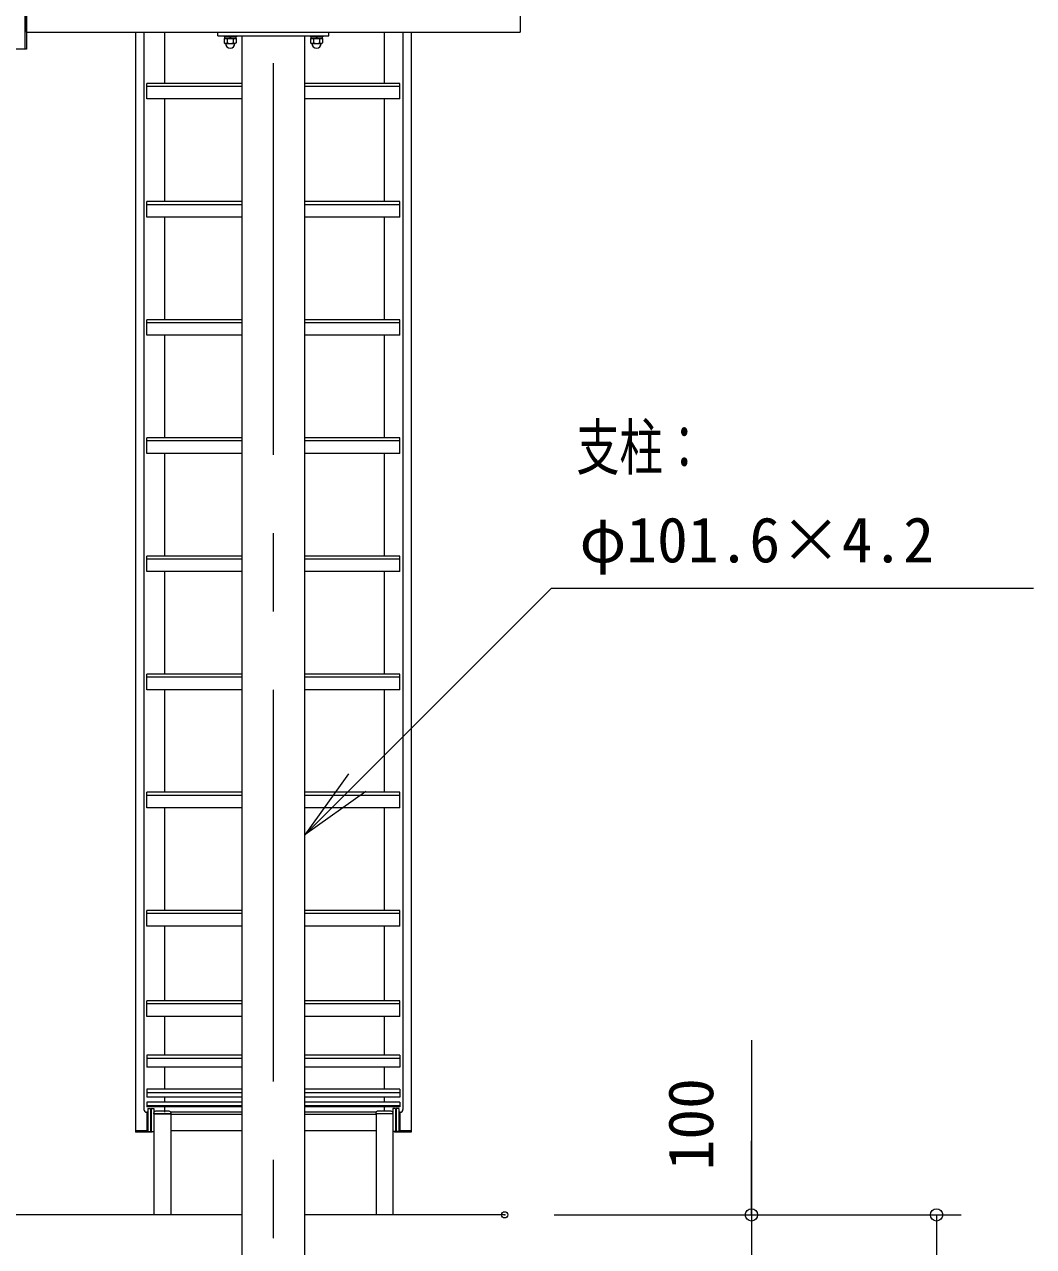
# Model space of a CAD drawing. Units: millimetres at full size, sheet at 1:20; details may follow other scales. Extents: x 10 to 16810, y -17 to 11897.
# Drawn here: x 9465 to 11101, y 3545 to 5527 of the extents above; entities that cross this region are included whole.
import ezdxf
from ezdxf.enums import TextEntityAlignment as Align

# ---------------------------------------------------------------- set-up
doc = ezdxf.new("R2010")
doc.units = ezdxf.units.MM
doc.header["$LTSCALE"] = 20
doc.header["$PDMODE"] = 32
doc.header["$PDSIZE"] = 10
doc.linetypes.add('USER1', pattern=[50.8, 31.75, -6.35, 6.35, -6.35])
doc.linetypes.add('USER2', pattern=[19.05, 12.7, -6.35])
doc.layers.add('LY_5', color=2, linetype='Continuous', lineweight=18)
doc.layers.add('LY_6', color=7, linetype='Continuous', lineweight=0)
doc.styles.add('ＭＳ ゴシック', font='')
doc.styles.get('ＭＳ ゴシック').set_extended_font_data('MS Gothic')

# ---------------------------------------------------------------- blocks, each defined once
blk = doc.blocks.new('-011-_DOTBLANK')
at = {"color": 7, "linetype": 'Continuous', "lineweight": 0}
blk.add_line((-0.5, 0), (-1, 0), dxfattribs=at)
blk.add_circle((0, 0), 0.5, dxfattribs=at)
blk = doc.blocks.new('-003-_U3')
at = {"color": 7, "linetype": 'Continuous', "lineweight": 0}
for p, q in [((-1, 0.1667), (0, 0)), ((0, 0), (-1, 0)), ((-1, -0.1667), (0, 0))]:
    blk.add_line(p, q, dxfattribs=at)

msp = doc.modelspace()

# ---------------------------------------------------------------- linework, layer by layer
at = {"layer": 'LY_5', "color": 7, "linetype": 'USER1', "lineweight": 0}
msp.add_line((9868.31, 2796.7), (9868.31, 6716.7), dxfattribs=at)
at = {"layer": 'LY_5', "color": 7, "linetype": 'USER2', "lineweight": 0}
msp.add_line((9465.11, 5566.7), (9465.11, 5486.7), dxfattribs=at)
at = {"layer": 'LY_5', "color": 7, "lineweight": 0}
for p, q in [((9468.31, 5566.7), (9468.31, 5486.7)), ((9468.31, 5514.4), (9468.31, 5559.4)), ((10268.31, 5559.4), (10268.31, 5514.4)), ((9468.31, 5514.4), (10268.31, 5514.4)), ((9644.71, 5514.4), (9644.71, 3732.9)), ((9658.31, 5514.4), (9658.31, 3767.5)), ((9817.51, 2996.7), (9817.51, 5508.4)), ((9919.11, 2996.7), (9919.11, 5508.4)), ((10078.31, 5514.4), (10078.31, 3767.5)), ((10091.91, 5514.4), (10091.91, 3732.9)), ((9468.31, 5486.7), (9423.31, 5486.7)), ((9674.71, 3760.19), (9701.91, 3760.19)), ((9817.51, 3762.9), (9701.83, 3762.9)), ((10034.8, 3762.9), (9919.11, 3762.9)), ((10061.91, 3760.19), (10034.71, 3760.19)), ((10073.71, 3762.9), (10071.91, 3762.9)), ((9817.51, 3732.9), (9701.91, 3732.9)), ((10034.71, 3732.9), (9919.11, 3732.9)), ((9817.51, 3596.7), (8501.31, 3596.7)), ((10243.31, 3596.7), (9919.11, 3596.7))]:
    msp.add_line(p, q, dxfattribs=at)
at = {"layer": 'LY_5'}
for p, q in [((9691.51, 5514.4), (9691.51, 5431.15)), ((9778.31, 5514.4), (9958.31, 5514.4)), ((9778.31, 5508.4), (9778.31, 5514.4)), ((9778.31, 5508.4), (9958.31, 5508.4)), ((9788.31, 5508.43), (9808.31, 5508.43)), ((9788.31, 5508.43), (9788.31, 5506.43)), ((9808.31, 5508.43), (9808.31, 5506.43)), ((9817.51, 5508.4), (9919.11, 5508.4)), ((9928.31, 5508.43), (9948.31, 5508.43)), ((9928.31, 5508.43), (9928.31, 5506.43)), ((9948.31, 5508.43), (9948.31, 5506.43)), ((9958.31, 5508.4), (9958.31, 5514.4)), ((10047.86, 5514.4), (10047.86, 5431.15)), ((9788.31, 5506.43), (9808.31, 5506.43)), ((9788.5, 5503.93), (9788.5, 5496.83)), ((9788.5, 5503.93), (9808.13, 5503.93)), ((9788.5, 5496.83), (9790.06, 5495.93)), ((9789.11, 5506.43), (9789.11, 5503.93)), ((9789.11, 5506.43), (9807.51, 5506.43)), ((9789.11, 5503.93), (9807.51, 5503.93)), ((9790.06, 5495.93), (9806.56, 5495.93)), ((9793.4, 5503.93), (9793.4, 5496.83)), ((9798.18, 5503.93), (9797.51, 5506.43)), ((9799.11, 5503.93), (9798.44, 5506.43)), ((9803.22, 5503.93), (9803.22, 5496.83)), ((9808.13, 5496.83), (9806.56, 5495.93)), ((9807.51, 5506.43), (9807.51, 5503.93)), ((9808.13, 5503.93), (9808.13, 5496.83)), ((9928.31, 5506.43), (9948.31, 5506.43)), ((9928.5, 5503.93), (9928.5, 5496.83)), ((9928.5, 5503.93), (9948.13, 5503.93)), ((9928.5, 5496.83), (9930.06, 5495.93)), ((9929.11, 5506.43), (9929.11, 5503.93)), ((9929.11, 5506.43), (9947.51, 5506.43)), ((9929.11, 5503.93), (9947.51, 5503.93)), ((9930.06, 5495.93), (9946.56, 5495.93)), ((9933.4, 5503.93), (9933.4, 5496.83)), ((9938.18, 5503.93), (9937.51, 5506.43)), ((9939.11, 5503.93), (9938.44, 5506.43)), ((9943.22, 5503.93), (9943.22, 5496.83)), ((9948.13, 5496.83), (9946.56, 5495.93)), ((9947.51, 5506.43), (9947.51, 5503.93)), ((9948.13, 5503.93), (9948.13, 5496.83)), ((9817.51, 5431.15), (9663.31, 5431.15)), ((9663.31, 5405.85), (9663.31, 5431.15)), ((10073.31, 5431.15), (9919.11, 5431.15)), ((10073.31, 5405.85), (10073.31, 5431.15)), ((9817.51, 5426.07), (9663.31, 5426.07)), ((10073.31, 5426.07), (9919.11, 5426.07)), ((9817.51, 5405.85), (9663.31, 5405.85)), ((9691.51, 5405.85), (9691.51, 5239.58)), ((10073.31, 5405.85), (9919.11, 5405.85)), ((10047.86, 5405.85), (10047.86, 5239.58)), ((9817.51, 5239.58), (9663.31, 5239.58)), ((9663.31, 5214.28), (9663.31, 5239.58)), ((9817.51, 5234.5), (9663.31, 5234.5)), ((10073.31, 5239.58), (9919.11, 5239.58)), ((10073.31, 5234.5), (9919.11, 5234.5)), ((10073.31, 5214.28), (10073.31, 5239.58)), ((9817.51, 5214.28), (9663.31, 5214.28)), ((9691.51, 5214.28), (9691.51, 5048.01)), ((10073.31, 5214.28), (9919.11, 5214.28)), ((10047.86, 5214.28), (10047.86, 5048.01)), ((9817.51, 5048.01), (9663.31, 5048.01)), ((9663.31, 5022.71), (9663.31, 5048.01)), ((9817.51, 5042.93), (9663.31, 5042.93)), ((10073.31, 5048.01), (9919.11, 5048.01)), ((10073.31, 5042.93), (9919.11, 5042.93)), ((10073.31, 5022.71), (10073.31, 5048.01)), ((9817.51, 5022.71), (9663.31, 5022.71)), ((9691.51, 5022.71), (9691.51, 4856.44)), ((10073.31, 5022.71), (9919.11, 5022.71)), ((10047.86, 5022.71), (10047.86, 4856.44)), ((9817.51, 4856.44), (9663.31, 4856.44)), ((9663.31, 4831.14), (9663.31, 4856.44)), ((10073.31, 4856.44), (9919.11, 4856.44)), ((10073.31, 4831.14), (10073.31, 4856.44)), ((9817.51, 4851.36), (9663.31, 4851.36)), ((10073.31, 4851.36), (9919.11, 4851.36)), ((9817.51, 4831.14), (9663.31, 4831.14)), ((9691.51, 4831.14), (9691.51, 4664.87)), ((10073.31, 4831.14), (9919.11, 4831.14)), ((10047.86, 4831.14), (10047.86, 4664.87)), ((9817.51, 4664.87), (9663.31, 4664.87)), ((9663.31, 4639.57), (9663.31, 4664.87)), ((9817.51, 4659.79), (9663.31, 4659.79)), ((10073.31, 4664.87), (9919.11, 4664.87)), ((10073.31, 4659.79), (9919.11, 4659.79)), ((10073.31, 4639.57), (10073.31, 4664.87)), ((9817.51, 4639.57), (9663.31, 4639.57)), ((9691.51, 4639.57), (9691.51, 4473.3)), ((10073.31, 4639.57), (9919.11, 4639.57)), ((10047.86, 4639.57), (10047.86, 4473.3)), ((9817.51, 4473.3), (9663.31, 4473.3)), ((9663.31, 4448), (9663.31, 4473.3)), ((9817.51, 4468.22), (9663.31, 4468.22)), ((10073.31, 4473.3), (9919.11, 4473.3)), ((10073.31, 4468.22), (9919.11, 4468.22)), ((10073.31, 4448), (10073.31, 4473.3)), ((9817.51, 4448), (9663.31, 4448)), ((9691.51, 4448), (9691.51, 4281.73)), ((10073.31, 4448), (9919.11, 4448)), ((10047.86, 4448), (10047.86, 4281.73)), ((9817.51, 4281.73), (9663.31, 4281.73)), ((9663.31, 4256.43), (9663.31, 4281.73)), ((10073.31, 4281.73), (9919.11, 4281.73)), ((10073.31, 4256.43), (10073.31, 4281.73)), ((9817.51, 4276.65), (9663.31, 4276.65)), ((10073.31, 4276.65), (9919.11, 4276.65)), ((9817.51, 4256.43), (9663.31, 4256.43)), ((9691.51, 4256.43), (9691.51, 4090.16)), ((10073.31, 4256.43), (9919.11, 4256.43)), ((10047.86, 4256.43), (10047.86, 4090.16)), ((9817.51, 4090.16), (9663.31, 4090.16)), ((9663.31, 4064.86), (9663.31, 4090.16)), ((9817.51, 4085.08), (9663.31, 4085.08)), ((10073.31, 4090.16), (9919.11, 4090.16)), ((10073.31, 4085.08), (9919.11, 4085.08)), ((10073.31, 4064.86), (10073.31, 4090.16)), ((9817.51, 4064.86), (9663.31, 4064.86)), ((9691.51, 4064.86), (9691.51, 3943.82)), ((10073.31, 4064.86), (9919.11, 4064.86)), ((10047.86, 4064.86), (10047.86, 3943.82)), ((9817.51, 3943.82), (9663.31, 3943.82)), ((9663.31, 3918.52), (9663.31, 3943.82)), ((10073.31, 3943.82), (9919.11, 3943.82)), ((10073.31, 3918.52), (10073.31, 3943.82)), ((9817.51, 3938.74), (9663.31, 3938.74)), ((10073.31, 3938.74), (9919.11, 3938.74)), ((9817.51, 3918.52), (9663.31, 3918.52)), ((9691.51, 3918.52), (9691.51, 3855.54)), ((10073.31, 3918.52), (9919.11, 3918.52)), ((10047.86, 3918.52), (10047.86, 3855.54)), ((9817.51, 3855.54), (9663.31, 3855.54)), ((9663.31, 3855.54), (9663.31, 3836.15)), ((9817.51, 3849.95), (9663.31, 3849.95)), ((10073.31, 3855.54), (9919.11, 3855.54)), ((10073.31, 3849.95), (9919.11, 3849.95)), ((10073.31, 3855.54), (10073.31, 3836.15)), ((9817.51, 3836.15), (9663.31, 3836.15)), ((9691.51, 3836.15), (9691.51, 3800.36)), ((10073.31, 3836.15), (9919.11, 3836.15)), ((10047.86, 3836.15), (10047.86, 3800.36)), ((9817.51, 3800.36), (9663.31, 3800.36)), ((9663.31, 3800.36), (9663.31, 3787.58)), ((9817.51, 3794.46), (9663.31, 3794.46)), ((9817.51, 3787.58), (9663.31, 3787.58)), ((9691.51, 3787.58), (9691.51, 3779.59)), ((10073.31, 3800.36), (9919.11, 3800.36)), ((10073.31, 3794.46), (9919.11, 3794.46)), ((10073.31, 3787.58), (9919.11, 3787.58)), ((10047.86, 3787.58), (10047.86, 3779.59)), ((10073.31, 3800.36), (10073.31, 3787.58)), ((9817.51, 3779.59), (9663.31, 3779.59)), ((9663.31, 3779.59), (9663.31, 3771.61)), ((9817.51, 3773.6), (9663.31, 3773.6)), ((9817.51, 3771.61), (9663.31, 3771.61)), ((9664.71, 3769.1), (9664.71, 3731.89)), ((9664.71, 3769.1), (9669.21, 3769.1)), ((9669.21, 3769.1), (9669.21, 3731.89)), ((9670.21, 3769.1), (9670.21, 3731.89)), ((9670.21, 3769.1), (9674.71, 3769.1)), ((9674.71, 3769.1), (9674.71, 3731.89)), ((9675.59, 3764.31), (9677.71, 3765.19)), ((9677.71, 3765.19), (9698.91, 3765.19)), ((9691.51, 3771.61), (9691.51, 3762.9)), ((9698.91, 3765.19), (9701.03, 3764.31)), ((10073.31, 3779.59), (9919.11, 3779.59)), ((10073.31, 3773.6), (9919.11, 3773.6)), ((10073.31, 3771.61), (9919.11, 3771.61)), ((10035.78, 3764.49), (10036.21, 3764.79)), ((10036.21, 3764.79), (10036.68, 3765.01)), ((10036.68, 3765.01), (10037.19, 3765.14)), ((10037.19, 3765.14), (10037.71, 3765.19)), ((10037.71, 3765.19), (10058.91, 3765.19)), ((10047.86, 3771.61), (10047.86, 3765.19)), ((10058.91, 3765.19), (10061.03, 3764.31)), ((10066.41, 3769.1), (10061.91, 3769.1)), ((10061.91, 3769.1), (10061.91, 3731.89)), ((10066.41, 3769.1), (10066.41, 3731.89)), ((10071.91, 3769.1), (10067.41, 3769.1)), ((10067.41, 3769.1), (10067.41, 3731.89)), ((10071.91, 3769.1), (10071.91, 3731.89)), ((10073.31, 3779.59), (10073.31, 3771.61)), ((9664.71, 3762.9), (9662.91, 3762.9)), ((9663.31, 3762.9), (9663.31, 3732.9)), ((9663.31, 3759.9), (9664.71, 3759.9)), ((9670.21, 3762.9), (9669.21, 3762.9)), ((9669.21, 3759.9), (9670.21, 3759.9)), ((9674.71, 3762.19), (9675.59, 3764.31)), ((9674.71, 3760.19), (9674.71, 3762.19)), ((9674.71, 3760.19), (9674.71, 3596.7)), ((9701.91, 3760.19), (9674.71, 3760.19)), ((9701.03, 3764.31), (9701.91, 3762.19)), ((9701.91, 3762.19), (9701.91, 3760.19)), ((9701.91, 3760.19), (9701.91, 3596.7)), ((9701.91, 3759.9), (9817.51, 3759.9)), ((9919.11, 3759.9), (10034.71, 3759.9)), ((10034.71, 3762.19), (10034.76, 3762.71)), ((10034.71, 3760.19), (10034.71, 3762.19)), ((10034.71, 3760.19), (10034.71, 3596.7)), ((10061.91, 3760.19), (10034.71, 3760.19)), ((10034.76, 3762.71), (10034.89, 3763.21)), ((10034.89, 3763.21), (10035.11, 3763.69)), ((10035.11, 3763.69), (10035.41, 3764.12)), ((10035.41, 3764.12), (10035.78, 3764.49)), ((10061.03, 3764.31), (10061.91, 3762.19)), ((10061.91, 3762.19), (10061.91, 3760.19)), ((10061.91, 3760.19), (10061.91, 3596.7)), ((10067.41, 3762.9), (10066.41, 3762.9)), ((10066.41, 3759.9), (10067.41, 3759.9)), ((10071.91, 3759.9), (10073.31, 3759.9)), ((10073.31, 3762.9), (10073.31, 3732.9)), ((9664.71, 3732.9), (9644.71, 3732.9)), ((9644.71, 3732.9), (9644.71, 3730.6)), ((9671.91, 3730.6), (9644.71, 3730.6)), ((9664.71, 3732.9), (9663.31, 3732.9)), ((9664.71, 3731.89), (9669.21, 3731.89)), ((9670.21, 3732.9), (9669.21, 3732.9)), ((9670.21, 3732.9), (9669.21, 3732.9)), ((9670.21, 3731.89), (9674.71, 3731.89)), ((9671.91, 3731.89), (9671.91, 3730.6)), ((10066.41, 3731.89), (10061.91, 3731.89)), ((10064.71, 3731.89), (10064.71, 3730.6)), ((10091.91, 3730.6), (10064.71, 3730.6)), ((10067.41, 3732.9), (10066.41, 3732.9)), ((10071.91, 3731.89), (10067.41, 3731.89)), ((10091.91, 3732.9), (10071.91, 3732.9)), ((10073.31, 3732.9), (10071.91, 3732.9)), ((10091.91, 3732.9), (10091.91, 3730.6))]:
    msp.add_line(p, q, dxfattribs=at)
for centre, radius, start, end in [((9790.95, 5501.08), 4.91, 240.00001, 299.99999), ((9798.31, 5495.93), 7.5, 180, 0), ((9798.31, 5509.71), 13.78, 249.136, 290.864), ((9805.67, 5501.08), 4.91, 240.00001, 299.99999), ((9930.95, 5501.08), 4.91, 240.00001, 299.99999), ((9938.31, 5495.93), 7.5, 180, 0), ((9938.31, 5509.71), 13.78, 249.136, 290.864), ((9945.67, 5501.08), 4.91, 240.00001, 299.99999)]:
    msp.add_arc(centre, radius, start, end, dxfattribs=at)
at = {"layer": 'LY_5', "color": 7, "lineweight": 0}
for centre, start, end in [((9662.91, 3767.5), 180, 270), ((10073.71, 3767.5), 270, 0)]:
    msp.add_arc(centre, 4.6, start, end, dxfattribs=at)
at = {"layer": 'LY_6'}
for p, q in [((10003.96, 4297.41), (10319.11, 4612.55)), ((10319.11, 4612.55), (10359.11, 4612.55)), ((10359.11, 4612.55), (11100.64, 4612.55)), ((10643.31, 3880.13), (10643.31, 3596.7)), ((10643.31, 3596.7), (10643.31, 3716.7)), ((10323.31, 3596.7), (10683.31, 3596.7)), ((10323.31, 3596.7), (10983.31, 3596.7)), ((10643.31, 3596.7), (10643.31, 3496.7)), ((10943.31, 3596.7), (10943.31, 2846.7))]:
    msp.add_line(p, q, dxfattribs=at)
msp.add_point((10243.31, 3596.7), dxfattribs=at)
msp.add_point((10243.31, 3596.7), dxfattribs=at)

# ---------------------------------------------------------------- block references
for name, p, xscale, yscale, rotation in [('-003-_U3', (9919.11, 4212.55), 120, 120, 225), ('-011-_DOTBLANK', (10643.31, 3596.7), 20, 20, 270), ('-011-_DOTBLANK', (10943.31, 3596.7), 20, 20, 90)]:
    msp.add_blockref(name, p, dxfattribs=dict(at, xscale=xscale, yscale=yscale, rotation=rotation))

# ---------------------------------------------------------------- texts
at = {"layer": 'LY_6', "style": 'ＭＳ ゴシック', "width": 0.7}
msp.add_text('支柱：', height=73.31, dxfattribs=at).set_placement((10359.37, 4782.55), align=Align.BOTTOM_LEFT)
at = {"layer": 'LY_6', "style": 'ＭＳ ゴシック'}
msp.add_text('φ101.6×4.2', height=73.31, dxfattribs=at).set_placement((10364.64, 4632.55), align=Align.BOTTOM_LEFT)
msp.add_text('100', height=73.31, rotation=90, dxfattribs=at).set_placement((10603.31, 3668.75), align=Align.BOTTOM_LEFT)

doc.saveas('drawing.dxf')
